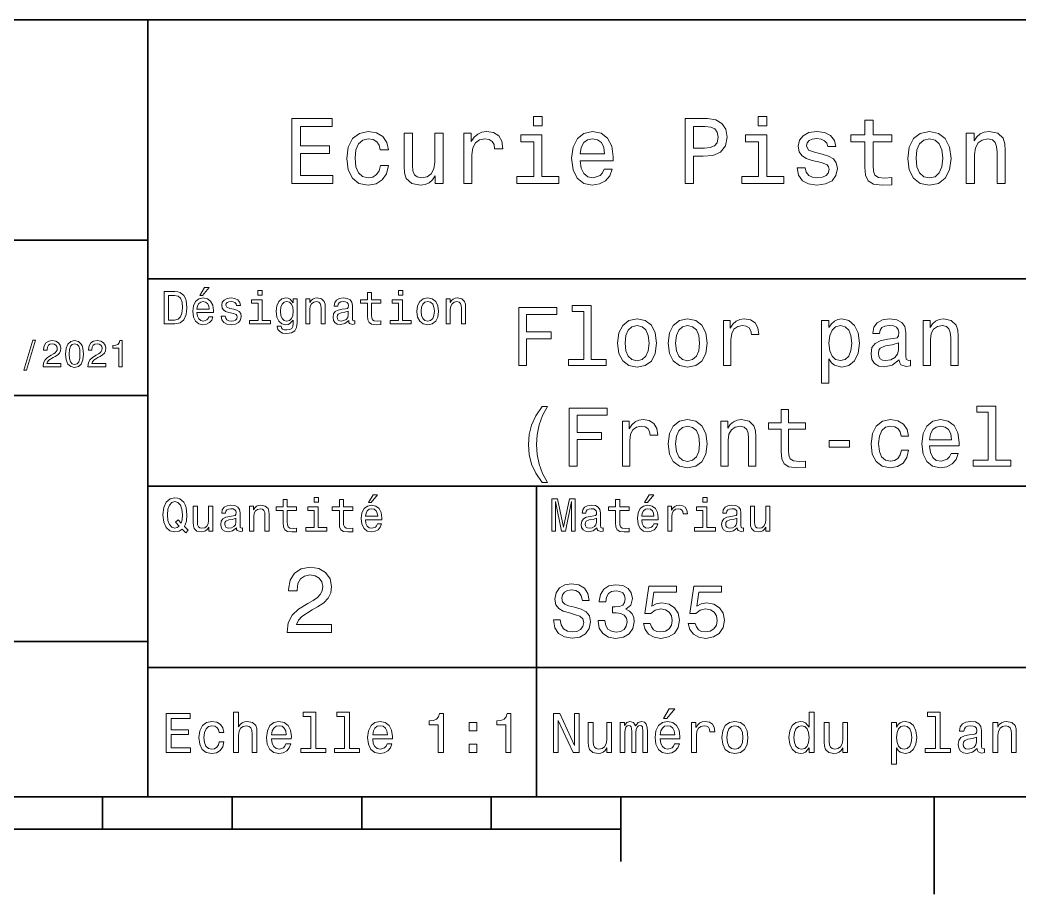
# Model space of a CAD drawing. Extents: x 0 to 297, y 0 to 210.
# Drawn here: x 152.1 to 229.3, y 2.5 to 70 of the extents above; entities that cross this region are included whole.
import ezdxf

# ---------------------------------------------------------------- set-up
doc = ezdxf.new("R2010")
doc.units = 0

msp = doc.modelspace()

# ---------------------------------------------------------------- linework, layer by layer
at = {"color": 7, "lineweight": 35}
for p, q in [((97, 70), (287, 70)), ((162, 10), (162, 70)), ((97, 53), (162, 53)), ((162, 50), (287, 50)), ((97, 41), (162, 41)), ((162, 34), (287, 34)), ((97, 22), (162, 22)), ((162, 20), (287, 20)), ((10, 10), (287, 10)), ((97, 10), (287, 10)), ((98.5, 7.5), (198.5, 7.5))]:
    msp.add_line(p, q, dxfattribs=at)
at = {"color": 7, "lineweight": 35, "ltscale": 0.35}
msp.add_line((192, 20), (192, 34), dxfattribs=at)
at = {"color": 7, "lineweight": 35, "ltscale": 0.25}
msp.add_line((192, 10), (192, 20), dxfattribs=at)
at = {"color": 7, "lineweight": 35, "ltscale": 0.0625}
for p, q in [((158.5, 10), (158.5, 7.5)), ((168.5, 10), (168.5, 7.5)), ((178.5, 10), (178.5, 7.5)), ((188.5, 10), (188.5, 7.5))]:
    msp.add_line(p, q, dxfattribs=at)
at = {"color": 7, "lineweight": 35, "ltscale": 0.125}
msp.add_line((198.5, 10), (198.5, 5), dxfattribs=at)
at = {"color": 7, "lineweight": 35, "ltscale": 0.1875}
msp.add_line((222.699997, 10), (222.699997, 2.5), dxfattribs=at)
at = {"color": 7, "lineweight": 13}
for points in [[(192.439484, 62.554031), (191.769455, 62.554031), (191.769455, 61.833572), (192.439484, 61.833572)], [(209.788177, 62.554031), (209.118149, 62.554031), (209.118149, 61.833572), (209.788177, 61.833572)], [(173.109512, 57.381123), (176.279541, 57.381123), (176.279541, 57.986309), (173.772339, 57.986309), (173.772339, 59.679394), (176.005768, 59.679394), (176.005768, 60.277374), (173.772339, 60.277374), (173.772339, 61.775936), (176.221893, 61.775936), (176.221893, 62.381123), (173.109512, 62.381123)], [(203.462524, 57.381123), (204.125351, 57.381123), (204.125351, 59.492073), (204.860229, 59.492073), (205.602295, 59.528095), (206.193085, 59.780258), (206.574921, 60.270172), (206.704605, 60.940201), (206.603745, 61.559795), (206.315552, 62.013687), (205.840057, 62.287464), (205.191635, 62.381123), (203.462524, 62.381123)], [(205.01152, 61.76873), (205.443802, 61.725502), (205.760803, 61.588615), (205.94812, 61.336452), (206.01297, 60.940201), (205.940918, 60.522331), (205.746399, 60.270172), (205.414978, 60.140488), (204.96109, 60.104465), (204.125351, 60.104465), (204.125351, 61.76873)], [(217.353027, 60.579971), (217.353027, 58.64193), (217.396255, 58.015129), (217.597992, 57.582851), (218.001434, 57.330688), (218.685883, 57.244236), (219.43515, 57.280258), (219.43515, 57.827808), (218.887604, 57.78458), (218.390488, 57.842216), (218.123917, 58.022331), (218.008652, 58.324928), (217.98703, 58.75), (217.98703, 60.579971), (219.43515, 60.579971), (219.43515, 61.120316), (217.98703, 61.120316), (217.98703, 62.251438), (217.353027, 62.251438), (217.353027, 61.120316), (216.257935, 61.120316), (216.257935, 60.579971)], [(179.932281, 59.967579), (180.559082, 59.967579), (180.429398, 60.543945), (180.119598, 60.997837), (179.636887, 61.278816), (179.010086, 61.386887), (178.318436, 61.242794), (177.792511, 60.839336), (177.46109, 60.183716), (177.345825, 59.304752), (177.453888, 58.432995), (177.778091, 57.78458), (178.289627, 57.381123), (178.988464, 57.244236), (179.608063, 57.352303), (180.090775, 57.6549), (180.42218, 58.130402), (180.566284, 58.764408), (179.96109, 58.764408), (179.853027, 58.36095), (179.651291, 58.058357), (179.363113, 57.871037), (179.010086, 57.8134), (178.570602, 57.907059), (178.253601, 58.195244), (178.059082, 58.663544), (177.994232, 59.326366), (178.059082, 59.974781), (178.260803, 60.443081), (178.585007, 60.731266), (179.010086, 60.83213), (179.38472, 60.767288), (179.66571, 60.601585), (179.853027, 60.327808)], [(184.788177, 61.25), (184.154175, 61.25), (184.154175, 59.016571), (184.082123, 58.497837), (183.873199, 58.123196), (183.548996, 57.892651), (183.123917, 57.820602), (182.785294, 57.878242), (182.569168, 58.051151), (182.446686, 58.346542), (182.417862, 58.764408), (182.417862, 61.25), (181.783859, 61.25), (181.783859, 58.706772), (181.805481, 58.195244), (181.942368, 57.770172), (182.360229, 57.381123), (183.030258, 57.244236), (183.390488, 57.294666), (183.700287, 57.424351), (183.966858, 57.647694), (184.182999, 57.971901), (184.182999, 57.381123), (184.788177, 57.381123)], [(186.380402, 57.381123), (187.014404, 57.381123), (187.014404, 59.592937), (187.079254, 60.12608), (187.273773, 60.507923), (187.590775, 60.738472), (188.015854, 60.817722), (188.332855, 60.767288), (188.570602, 60.623199), (188.714691, 60.378242), (188.765121, 60.046829), (189.406342, 60.046829), (189.319885, 60.630402), (189.082123, 61.048271), (188.685883, 61.30043), (188.145538, 61.386887), (187.778091, 61.32925), (187.46109, 61.185158), (187.180115, 60.940201), (186.956772, 60.608788), (186.956772, 61.25), (186.380402, 61.25)], [(192.417862, 57.914265), (192.417862, 61.120316), (190.789627, 61.120316), (190.789627, 60.579971), (191.783859, 60.579971), (191.783859, 57.914265), (190.48703, 57.914265), (190.48703, 57.381123), (193.729111, 57.381123), (193.729111, 57.914265)], [(195.37175, 59.131844), (197.907776, 59.131844), (197.914978, 59.427231), (197.799713, 60.255764), (197.482712, 60.875359), (196.978378, 61.25), (196.30835, 61.386887), (195.65274, 61.242794), (195.148407, 60.839336), (194.824203, 60.183716), (194.708923, 59.319164), (194.817001, 58.432995), (195.141205, 57.78458), (195.638321, 57.381123), (196.286743, 57.244236), (196.848694, 57.337894), (197.309799, 57.582851), (197.648407, 57.971901), (197.842941, 58.490631), (197.216141, 58.490631), (197.086456, 58.20245), (196.899139, 57.986309), (196.365997, 57.8134), (195.955322, 57.892651), (195.645538, 58.14481), (195.443802, 58.555473), (195.37175, 59.110229)], [(209.766571, 57.914265), (209.766571, 61.120316), (208.138321, 61.120316), (208.138321, 60.579971), (209.132568, 60.579971), (209.132568, 57.914265), (207.835724, 57.914265), (207.835724, 57.381123), (211.077805, 57.381123), (211.077805, 57.914265)], [(214.060516, 59.636166), (213.44812, 59.780258), (212.994232, 59.945965), (212.842941, 60.28458), (212.886169, 60.522331), (213.03746, 60.695244), (213.282425, 60.803314), (213.635437, 60.846542), (213.97406, 60.803314), (214.240631, 60.67363), (214.413544, 60.479107), (214.485596, 60.219738), (215.105194, 60.219738), (215.105194, 60.23415), (214.997116, 60.70245), (214.701721, 61.069885), (214.240631, 61.30043), (213.635437, 61.386887), (213.023056, 61.30043), (212.57637, 61.062679), (212.29538, 60.709652), (212.208939, 60.262966), (212.273773, 59.830688), (212.475494, 59.528095), (212.806915, 59.311958), (213.289627, 59.16066), (213.995682, 58.987751), (214.427948, 58.807636), (214.543228, 58.663544), (214.586456, 58.447407), (214.521606, 58.180836), (214.348694, 57.979107), (214.067719, 57.849422), (213.693085, 57.806194), (213.296829, 57.849422), (213.008636, 58.000721), (212.814117, 58.245674), (212.734863, 58.584293), (212.122482, 58.584293), (212.223343, 58.007923), (212.518738, 57.590057), (212.98703, 57.337894), (213.635437, 57.244236), (214.312683, 57.337894), (214.809799, 57.590057), (215.112396, 57.993515), (215.220459, 58.519451), (215.141205, 58.973343), (214.917862, 59.283138), (214.55043, 59.484871)], [(220.65274, 59.311958), (220.768005, 58.432995), (221.099426, 57.78458), (221.625366, 57.381123), (222.331421, 57.244236), (223.030258, 57.381123), (223.556198, 57.777374), (223.887604, 58.425793), (224.010086, 59.311958), (223.887604, 60.190922), (223.556198, 60.846542), (223.030258, 61.242794), (222.331421, 61.386887), (221.625366, 61.242794), (221.099426, 60.839336), (220.768005, 60.190922)], [(225.177246, 57.381123), (225.811249, 57.381123), (225.811249, 59.614552), (225.876083, 60.12608), (226.085022, 60.500717), (226.409225, 60.731266), (226.841507, 60.817722), (227.187317, 60.745674), (227.403458, 60.551151), (227.511536, 60.226944), (227.547546, 59.794666), (227.547546, 57.381123), (228.181564, 57.381123), (228.181564, 59.924351), (228.15274, 60.435879), (228.023056, 60.86095), (227.597992, 61.25), (226.935165, 61.386887), (226.567719, 61.336452), (226.257935, 61.199566), (225.991364, 60.969017), (225.782425, 60.659222), (225.782425, 61.25), (225.177246, 61.25)], [(195.37175, 59.664986), (195.451004, 60.162102), (195.645538, 60.529537), (195.940918, 60.75288), (196.329971, 60.83213), (196.711807, 60.75288), (197.007202, 60.529537), (197.187317, 60.162102), (197.252167, 59.664986)], [(221.301147, 59.319164), (221.365997, 59.967579), (221.567719, 60.435879), (221.891937, 60.72406), (222.331421, 60.824928), (222.763687, 60.72406), (223.087891, 60.443081), (223.289627, 59.967579), (223.361679, 59.319164), (223.289627, 58.663544), (223.087891, 58.188038), (222.763687, 57.899853), (222.331421, 57.806194), (221.891937, 57.899853), (221.567719, 58.188038), (221.365997, 58.663544)], [(164.080688, 49.030979), (163.248566, 49.030979), (163.248566, 46.530979), (164.080688, 46.530979), (164.473343, 46.610229), (164.765137, 46.851585), (164.945251, 47.244236), (165.010086, 47.780979), (164.952454, 48.328529), (164.880402, 48.544666), (164.779541, 48.717579), (164.487747, 48.951729), (164.296829, 49.009365)], [(164.055481, 48.731987), (164.329254, 48.677952), (164.516571, 48.512245), (164.628235, 48.216858), (164.664261, 47.780979), (164.624634, 47.359509), (164.51297, 47.064121), (164.322052, 46.887608), (164.055481, 46.829971), (163.583572, 46.829971), (163.583572, 48.731987)], [(166.004318, 48.728386), (166.216858, 48.728386), (166.717575, 49.340778), (166.364548, 49.340778)], [(170.824203, 49.117435), (170.489197, 49.117435), (170.489197, 48.757202), (170.824203, 48.757202)], [(178.943802, 48.130402), (178.943802, 47.161381), (178.965424, 46.84798), (179.066284, 46.631844), (179.268005, 46.505764), (179.610229, 46.462536), (179.984863, 46.480545), (179.984863, 46.754322), (179.71109, 46.732708), (179.46254, 46.761528), (179.329254, 46.851585), (179.271606, 47.00288), (179.260803, 47.215416), (179.260803, 48.130402), (179.984863, 48.130402), (179.984863, 48.400574), (179.260803, 48.400574), (179.260803, 48.966137), (178.943802, 48.966137), (178.943802, 48.400574), (178.396255, 48.400574), (178.396255, 48.130402)], [(181.667145, 49.117435), (181.332138, 49.117435), (181.332138, 48.757202), (181.667145, 48.757202)], [(165.784576, 47.406338), (167.052597, 47.406338), (167.056198, 47.554035), (166.998566, 47.9683), (166.840057, 48.278099), (166.587891, 48.465416), (166.252884, 48.533859), (165.925079, 48.461815), (165.672913, 48.260086), (165.510803, 47.932278), (165.453171, 47.5), (165.507202, 47.056915), (165.669312, 46.732708), (165.917862, 46.530979), (166.242081, 46.462536), (166.523056, 46.509365), (166.753601, 46.631844), (166.922913, 46.826366), (167.020172, 47.085735), (166.706772, 47.085735), (166.641937, 46.941643), (166.548264, 46.833572), (166.281708, 46.747116), (166.07637, 46.786743), (165.921463, 46.912823), (165.820602, 47.118156), (165.784576, 47.395531)], [(165.784576, 47.672909), (165.824203, 47.921471), (165.921463, 48.105186), (166.069168, 48.216858), (166.263687, 48.256485), (166.454605, 48.216858), (166.60231, 48.105186), (166.692368, 47.921471), (166.724777, 47.672909)], [(168.623199, 47.658501), (168.317001, 47.730545), (168.090057, 47.8134), (168.014404, 47.982708), (168.036026, 48.101585), (168.111664, 48.188038), (168.234146, 48.242073), (168.41066, 48.263687), (168.579971, 48.242073), (168.713257, 48.177231), (168.799713, 48.079971), (168.835739, 47.950287), (169.145538, 47.950287), (169.145538, 47.957493), (169.091492, 48.191643), (168.943802, 48.375359), (168.713257, 48.490635), (168.41066, 48.533859), (168.104462, 48.490635), (167.881119, 48.371758), (167.740631, 48.195244), (167.697403, 47.971901), (167.729828, 47.755764), (167.830688, 47.604465), (167.996399, 47.496399), (168.237747, 47.42075), (168.590775, 47.334293), (168.806915, 47.244236), (168.864548, 47.172188), (168.886169, 47.064121), (168.853745, 46.930836), (168.767288, 46.829971), (168.626801, 46.765129), (168.439484, 46.743515), (168.241348, 46.765129), (168.09726, 46.840778), (168, 46.963257), (167.960373, 47.132565), (167.654175, 47.132565), (167.704605, 46.844379), (167.85231, 46.635445), (168.086456, 46.509365), (168.41066, 46.462536), (168.749283, 46.509365), (168.997833, 46.635445), (169.149139, 46.837173), (169.203171, 47.100143), (169.163544, 47.327087), (169.05188, 47.481987), (168.868149, 47.582851)], [(170.8134, 46.79755), (170.8134, 48.400574), (169.999283, 48.400574), (169.999283, 48.130402), (170.496399, 48.130402), (170.496399, 46.79755), (169.847977, 46.79755), (169.847977, 46.530979), (171.469025, 46.530979), (171.469025, 46.79755)], [(173.518738, 46.617435), (173.518738, 48.465416), (173.216141, 48.465416), (173.216141, 48.152016), (172.967575, 48.4366), (172.816284, 48.508644), (172.646973, 48.533859), (172.340775, 48.461815), (172.103027, 48.260086), (171.94812, 47.935879), (171.894089, 47.5), (171.94812, 47.060516), (172.103027, 46.736309), (172.340775, 46.530979), (172.646973, 46.462536), (172.819885, 46.487751), (172.963974, 46.552593), (173.216141, 46.826366), (173.216141, 46.552593), (173.187317, 46.336456), (173.108063, 46.181557), (172.956772, 46.091499), (172.729828, 46.059078), (172.531708, 46.080692), (172.391205, 46.134727), (172.30835, 46.228386), (172.283142, 46.354465), (171.976944, 46.354465), (171.976944, 46.340057), (172.023773, 46.109509), (172.167862, 45.9366), (172.398407, 45.824928), (172.711823, 45.785301), (173.086456, 45.839336), (173.335022, 45.990635), (173.47551, 46.253601)], [(172.221909, 47.5), (172.254318, 47.820606), (172.351593, 48.058357), (172.502884, 48.198845), (172.704605, 48.249279), (172.917145, 48.198845), (173.075653, 48.058357), (173.172913, 47.820606), (173.208939, 47.5), (173.172913, 47.172188), (173.075653, 46.938038), (172.917145, 46.793949), (172.704605, 46.747116), (172.502884, 46.793949), (172.351593, 46.938038), (172.254318, 47.175793)], [(174.181549, 46.530979), (174.498566, 46.530979), (174.498566, 47.647694), (174.530975, 47.903458), (174.635452, 48.090778), (174.797546, 48.206051), (175.013687, 48.249279), (175.1866, 48.213257), (175.294662, 48.115993), (175.348709, 47.953888), (175.366714, 47.737751), (175.366714, 46.530979), (175.683716, 46.530979), (175.683716, 47.802593), (175.669312, 48.058357), (175.604462, 48.270893), (175.391937, 48.465416), (175.060516, 48.533859), (174.876801, 48.508644), (174.721909, 48.440201), (174.588623, 48.324928), (174.484146, 48.170029), (174.484146, 48.465416), (174.181549, 48.465416)], [(177.499283, 46.783142), (177.499283, 46.772335), (177.517288, 46.649857), (177.57132, 46.5634), (177.798264, 46.494957), (177.974777, 46.523773), (177.974777, 46.76873), (177.899139, 46.757923), (177.798264, 46.804756), (177.780258, 46.948845), (177.780258, 47.950287), (177.73703, 48.206051), (177.610947, 48.386166), (177.391205, 48.494236), (177.081406, 48.533859), (176.778824, 48.490635), (176.555481, 48.368156), (176.414978, 48.177231), (176.368149, 47.925072), (176.368149, 47.903458), (176.65274, 47.903458), (176.677948, 48.054756), (176.757202, 48.162823), (176.886887, 48.227665), (177.070602, 48.25288), (177.247116, 48.234871), (177.373199, 48.180836), (177.448853, 48.087173), (177.47406, 47.957493), (177.459656, 47.806194), (177.402023, 47.730545), (177.257919, 47.694523), (176.987747, 47.665707), (176.677948, 47.600864), (176.458206, 47.485592), (176.328537, 47.305473), (176.28891, 47.038906), (176.324921, 46.801151), (176.4366, 46.624638), (176.616714, 46.512966), (176.86528, 46.473343), (177.200287, 46.548992)], [(181.656342, 46.79755), (181.656342, 48.400574), (180.842224, 48.400574), (180.842224, 48.130402), (181.33934, 48.130402), (181.33934, 46.79755), (180.690918, 46.79755), (180.690918, 46.530979), (182.311966, 46.530979), (182.311966, 46.79755)], [(182.762253, 47.496399), (182.819885, 47.056915), (182.985596, 46.732708), (183.248566, 46.530979), (183.601593, 46.462536), (183.951004, 46.530979), (184.213974, 46.729107), (184.379684, 47.053314), (184.440918, 47.496399), (184.379684, 47.935879), (184.213974, 48.263687), (183.951004, 48.461815), (183.601593, 48.533859), (183.248566, 48.461815), (182.985596, 48.260086), (182.819885, 47.935879)], [(183.086456, 47.5), (183.118881, 47.824207), (183.219742, 48.058357), (183.381851, 48.20245), (183.601593, 48.25288), (183.817719, 48.20245), (183.979828, 48.061958), (184.080688, 47.824207), (184.116714, 47.5), (184.080688, 47.172188), (183.979828, 46.934437), (183.817719, 46.790344), (183.601593, 46.743515), (183.381851, 46.790344), (183.219742, 46.934437), (183.118881, 47.172188)], [(185.024506, 46.530979), (185.341492, 46.530979), (185.341492, 47.647694), (185.373917, 47.903458), (185.478394, 48.090778), (185.640488, 48.206051), (185.856628, 48.249279), (186.029541, 48.213257), (186.137604, 48.115993), (186.19165, 47.953888), (186.209656, 47.737751), (186.209656, 46.530979), (186.526657, 46.530979), (186.526657, 47.802593), (186.512253, 48.058357), (186.447403, 48.270893), (186.234879, 48.465416), (185.903458, 48.533859), (185.719742, 48.508644), (185.56485, 48.440201), (185.431564, 48.324928), (185.327087, 48.170029), (185.327087, 48.465416), (185.024506, 48.465416)], [(195.64769, 47.480549), (195.64769, 43.784584), (194.47406, 43.784584), (194.47406, 43.304756), (197.385452, 43.304756), (197.385452, 43.784584), (196.218292, 43.784584), (196.218292, 47.960377), (194.752884, 47.960377), (194.752884, 47.480549)], [(177.463257, 47.208214), (177.420029, 47.020893), (177.304749, 46.876801), (177.131851, 46.783142), (176.919312, 46.750721), (176.782425, 46.76873), (176.68515, 46.826366), (176.623917, 46.927231), (176.605911, 47.067722), (176.620316, 47.193802), (176.677948, 47.283859), (176.908508, 47.384727), (177.200287, 47.427952), (177.463257, 47.514408)], [(190.622482, 43.304756), (191.22551, 43.304756), (191.22551, 45.373199), (193.118881, 45.373199), (193.118881, 45.911385), (191.22551, 45.911385), (191.22551, 47.260086), (193.553314, 47.260086), (193.553314, 47.804756), (190.622482, 47.804756)], [(198.247833, 45.042507), (198.351593, 44.251442), (198.649857, 43.66787), (199.123199, 43.304756), (199.758652, 43.181557), (200.387604, 43.304756), (200.860947, 43.661385), (201.159225, 44.244957), (201.269455, 45.042507), (201.159225, 45.833576), (200.860947, 46.423634), (200.387604, 46.780262), (199.758652, 46.909943), (199.123199, 46.780262), (198.649857, 46.417149), (198.351593, 45.833576)], [(198.831406, 45.048992), (198.889771, 45.632565), (199.07132, 46.054035), (199.363113, 46.3134), (199.758652, 46.404179), (200.14769, 46.3134), (200.439484, 46.06052), (200.621033, 45.632565), (200.685883, 45.048992), (200.621033, 44.458935), (200.439484, 44.030979), (200.14769, 43.771614), (199.758652, 43.687321), (199.363113, 43.771614), (199.07132, 44.030979), (198.889771, 44.458935)], [(202.151291, 45.042507), (202.255035, 44.251442), (202.553314, 43.66787), (203.026657, 43.304756), (203.662109, 43.181557), (204.291061, 43.304756), (204.764404, 43.661385), (205.062683, 44.244957), (205.172913, 45.042507), (205.062683, 45.833576), (204.764404, 46.423634), (204.291061, 46.780262), (203.662109, 46.909943), (203.026657, 46.780262), (202.553314, 46.417149), (202.255035, 45.833576)], [(202.734863, 45.048992), (202.793228, 45.632565), (202.974777, 46.054035), (203.266571, 46.3134), (203.662109, 46.404179), (204.051147, 46.3134), (204.342941, 46.06052), (204.52449, 45.632565), (204.58934, 45.048992), (204.52449, 44.458935), (204.342941, 44.030979), (204.051147, 43.771614), (203.662109, 43.687321), (203.266571, 43.771614), (202.974777, 44.030979), (202.793228, 44.458935)], [(206.437317, 43.304756), (207.007919, 43.304756), (207.007919, 45.295391), (207.066284, 45.775219), (207.241364, 46.118877), (207.526657, 46.32637), (207.909225, 46.397697), (208.194519, 46.352306), (208.408508, 46.222622), (208.538177, 46.002163), (208.583572, 45.703892), (209.16066, 45.703892), (209.082855, 46.229107), (208.868881, 46.60519), (208.512253, 46.832134), (208.02594, 46.909943), (207.695251, 46.85807), (207.409943, 46.728386), (207.157059, 46.507927), (206.956055, 46.209656), (206.956055, 46.786743), (206.437317, 46.786743)], [(214.568451, 46.248562), (214.568451, 46.786743), (213.997833, 46.786743), (213.997833, 41.956055), (214.568451, 41.956055), (214.568451, 43.836456), (214.769455, 43.5317), (214.996399, 43.330692), (215.567001, 43.181557), (216.111664, 43.304756), (216.539627, 43.674355), (216.818451, 44.257927), (216.922195, 45.048992), (216.818451, 45.833576), (216.539627, 46.417149), (216.111664, 46.780262), (215.567001, 46.909943), (215.255768, 46.87104), (214.989914, 46.747841), (214.76297, 46.540348)], [(215.469742, 43.693806), (215.087173, 43.778099), (214.80835, 44.037464), (214.633286, 44.458935), (214.574921, 45.048992), (214.633286, 45.632565), (214.80835, 46.054035), (215.087173, 46.306919), (215.469742, 46.397697), (215.819885, 46.306919), (216.098709, 46.04755), (216.273773, 45.626083), (216.338623, 45.048992), (216.273773, 44.46542), (216.098709, 44.037464), (215.819885, 43.778099)], [(220.002167, 43.758648), (220.002167, 43.739193), (220.034576, 43.518734), (220.131836, 43.363113), (220.540344, 43.239914), (220.858063, 43.291786), (220.858063, 43.732712), (220.721893, 43.713257), (220.540344, 43.79755), (220.507919, 44.056919), (220.507919, 45.859512), (220.430115, 46.319885), (220.203171, 46.644093), (219.807632, 46.838619), (219.25, 46.909943), (218.705338, 46.832134), (218.303314, 46.611671), (218.05043, 46.268013), (217.966141, 45.814121), (217.966141, 45.775219), (218.478394, 45.775219), (218.523773, 46.04755), (218.666428, 46.242077), (218.899857, 46.358791), (219.230545, 46.404179), (219.548279, 46.371758), (219.775208, 46.274498), (219.911377, 46.105907), (219.956772, 45.872478), (219.930832, 45.600143), (219.827087, 45.463978), (219.567719, 45.399136), (219.081406, 45.347263), (218.523773, 45.230549), (218.128235, 45.023056), (217.894806, 44.698849), (217.823486, 44.219021), (217.888336, 43.791069), (218.08934, 43.473343), (218.413544, 43.272335), (218.860947, 43.201012), (219.463974, 43.337177)], [(221.837173, 43.304756), (222.407776, 43.304756), (222.407776, 45.314842), (222.466141, 45.775219), (222.654175, 46.112392), (222.945969, 46.319885), (223.335022, 46.397697), (223.646255, 46.332855), (223.840775, 46.157784), (223.938034, 45.865997), (223.970459, 45.476948), (223.970459, 43.304756), (224.541061, 43.304756), (224.541061, 45.593662), (224.515137, 46.054035), (224.398407, 46.4366), (224.015854, 46.786743), (223.419312, 46.909943), (223.088623, 46.864555), (222.809799, 46.741356), (222.569885, 46.533863), (222.381836, 46.255043), (222.381836, 46.786743), (221.837173, 46.786743)], [(152.417877, 42.956772), (152.616714, 42.956772), (153.314133, 45.279541), (153.112396, 45.279541)], [(153.899139, 43.224785), (155.273773, 43.224785), (155.273773, 43.472622), (154.187317, 43.472622), (154.247849, 43.60807), (154.351593, 43.720463), (154.671478, 43.925072), (154.841507, 44.011528), (155.031708, 44.135448), (155.167145, 44.279541), (155.244965, 44.44957), (155.273773, 44.642651), (155.224792, 44.884727), (155.08934, 45.074928), (154.881851, 45.195965), (154.613831, 45.239193), (154.337173, 45.190201), (154.126801, 45.054756), (153.991364, 44.838619), (153.945251, 44.553314), (153.945251, 44.51297), (154.207504, 44.51297), (154.207504, 44.536022), (154.233429, 44.731991), (154.311249, 44.876083), (154.435165, 44.9683), (154.599426, 45), (154.766571, 44.971184), (154.890488, 44.899136), (154.971191, 44.786743), (155, 44.645535), (154.979828, 44.51297), (154.925079, 44.400578), (154.832855, 44.302593), (154.706055, 44.216141), (154.536026, 44.12392), (154.253601, 43.945248), (154.054764, 43.755043), (153.9366, 43.524498), (153.899139, 43.233429)], [(155.642654, 44.201729), (155.685883, 43.749279), (155.821335, 43.426514), (156.037476, 43.230549), (156.337173, 43.167149), (156.634003, 43.230549), (156.850143, 43.426514), (156.982712, 43.749279), (157.028824, 44.201729), (156.982712, 44.651299), (156.927963, 44.829971), (156.850143, 44.976948), (156.634003, 45.172913), (156.337173, 45.239193), (156.037476, 45.172913), (155.821335, 44.974064), (155.685883, 44.651299)], [(155.919312, 44.201729), (155.942368, 44.550434), (156.01442, 44.801155), (156.144104, 44.948128), (156.337173, 45), (156.527374, 44.948128), (156.657059, 44.801155), (156.729111, 44.550434), (156.752167, 44.201729), (156.729111, 43.850143), (156.657059, 43.599426), (156.527374, 43.45245), (156.337173, 43.403458), (156.144104, 43.45245), (156.01442, 43.599426), (155.942368, 43.850143)], [(157.368881, 43.224785), (158.743515, 43.224785), (158.743515, 43.472622), (157.657059, 43.472622), (157.71759, 43.60807), (157.821335, 43.720463), (158.14122, 43.925072), (158.311249, 44.011528), (158.50145, 44.135448), (158.636887, 44.279541), (158.714706, 44.44957), (158.743515, 44.642651), (158.694534, 44.884727), (158.559082, 45.074928), (158.351593, 45.195965), (158.083572, 45.239193), (157.806915, 45.190201), (157.596542, 45.054756), (157.461105, 44.838619), (157.414993, 44.553314), (157.414993, 44.51297), (157.677231, 44.51297), (157.677231, 44.536022), (157.703171, 44.731991), (157.780991, 44.876083), (157.904907, 44.9683), (158.069168, 45), (158.236313, 44.971184), (158.360229, 44.899136), (158.440918, 44.786743), (158.469742, 44.645535), (158.44957, 44.51297), (158.394821, 44.400578), (158.302597, 44.302593), (158.175797, 44.216141), (158.005768, 44.12392), (157.723343, 43.945248), (157.524506, 43.755043), (157.406342, 43.524498), (157.368881, 43.233429)], [(159.755051, 43.224785), (160.017288, 43.224785), (160.017288, 45.239193), (159.821335, 45.239193), (159.769455, 45.0634), (159.66571, 44.945248), (159.507202, 44.876083), (159.288193, 44.853027), (159.288193, 44.648415), (159.755051, 44.648415)], [(219.937317, 44.523777), (219.859512, 44.1866), (219.652023, 43.927235), (219.340775, 43.758648), (218.958221, 43.700291), (218.711823, 43.732712), (218.536743, 43.836456), (218.426514, 44.018013), (218.394089, 44.270893), (218.420029, 44.497841), (218.523773, 44.659943), (218.938766, 44.841499), (219.463974, 44.919308), (219.937317, 45.074928)], [(226.875366, 39.706051), (226.875366, 36.010086), (225.701721, 36.010086), (225.701721, 35.530258), (228.613113, 35.530258), (228.613113, 36.010086), (227.445969, 36.010086), (227.445969, 40.185879), (225.980545, 40.185879), (225.980545, 39.706051)], [(192.425079, 34.278816), (192.833572, 34.278816), (192.463974, 34.966137), (192.204605, 35.685879), (192.042511, 36.444523), (191.990631, 37.209652), (192.042511, 37.974781), (192.204605, 38.726944), (192.463974, 39.453171), (192.833572, 40.140488), (192.425079, 40.140488), (191.951736, 39.427231), (191.621033, 38.720459), (191.426514, 37.981266), (191.368149, 37.209652), (191.426514, 36.431557), (191.621033, 35.698845), (191.951736, 34.992073)], [(194.52594, 35.530258), (195.128967, 35.530258), (195.128967, 37.598701), (197.022339, 37.598701), (197.022339, 38.136887), (195.128967, 38.136887), (195.128967, 39.485588), (197.456772, 39.485588), (197.456772, 40.030258), (194.52594, 40.030258)], [(210.891937, 38.409222), (210.891937, 36.664986), (210.930832, 36.100864), (211.112396, 35.711815), (211.47551, 35.484871), (212.091492, 35.407059), (212.765854, 35.43948), (212.765854, 35.932274), (212.273056, 35.893372), (211.825653, 35.945244), (211.585739, 36.107349), (211.481995, 36.379681), (211.46254, 36.762245), (211.46254, 38.409222), (212.765854, 38.409222), (212.765854, 38.895531), (211.46254, 38.895531), (211.46254, 39.913544), (210.891937, 39.913544), (210.891937, 38.895531), (209.906342, 38.895531), (209.906342, 38.409222)], [(198.630402, 35.530258), (199.201004, 35.530258), (199.201004, 37.520893), (199.259369, 38.000721), (199.434433, 38.344379), (199.719742, 38.551872), (200.10231, 38.623199), (200.387604, 38.577808), (200.601593, 38.448124), (200.731262, 38.227665), (200.776657, 37.929394), (201.353745, 37.929394), (201.27594, 38.454609), (201.061966, 38.830692), (200.705338, 39.057636), (200.219025, 39.135445), (199.888336, 39.083572), (199.603027, 38.953888), (199.350143, 38.733429), (199.149139, 38.435158), (199.149139, 39.012245), (198.630402, 39.012245)], [(202.151291, 37.268009), (202.255035, 36.476944), (202.553314, 35.893372), (203.026657, 35.530258), (203.662109, 35.407059), (204.291061, 35.530258), (204.764404, 35.886887), (205.062683, 36.470459), (205.172913, 37.268009), (205.062683, 38.059078), (204.764404, 38.649136), (204.291061, 39.005764), (203.662109, 39.135445), (203.026657, 39.005764), (202.553314, 38.642651), (202.255035, 38.059078)], [(202.734863, 37.274494), (202.793228, 37.858067), (202.974777, 38.279537), (203.266571, 38.538902), (203.662109, 38.629681), (204.051147, 38.538902), (204.342941, 38.286022), (204.52449, 37.858067), (204.58934, 37.274494), (204.52449, 36.684437), (204.342941, 36.256481), (204.051147, 35.997116), (203.662109, 35.912823), (203.266571, 35.997116), (202.974777, 36.256481), (202.793228, 36.684437)], [(206.223343, 35.530258), (206.793945, 35.530258), (206.793945, 37.540344), (206.85231, 38.000721), (207.040344, 38.337894), (207.332138, 38.545387), (207.721176, 38.623199), (208.032425, 38.558357), (208.226944, 38.383286), (208.324203, 38.091499), (208.356628, 37.70245), (208.356628, 35.530258), (208.927231, 35.530258), (208.927231, 37.819164), (208.901291, 38.279537), (208.784576, 38.662102), (208.402023, 39.012245), (207.805481, 39.135445), (207.474792, 39.090057), (207.195969, 38.966858), (206.956055, 38.759365), (206.768005, 38.480545), (206.768005, 39.012245), (206.223343, 39.012245)], [(220.151291, 37.858067), (220.715424, 37.858067), (220.598709, 38.376801), (220.319885, 38.785301), (219.885452, 39.038185), (219.32132, 39.135445), (218.698853, 39.005764), (218.22551, 38.642651), (217.927231, 38.052593), (217.823486, 37.261528), (217.920746, 36.476944), (218.21254, 35.893372), (218.672913, 35.530258), (219.30188, 35.407059), (219.859512, 35.504322), (220.293945, 35.776657), (220.592224, 36.204609), (220.721893, 36.775215), (220.177231, 36.775215), (220.079971, 36.412102), (219.898407, 36.139767), (219.639053, 35.97118), (219.32132, 35.919308), (218.925797, 36.003601), (218.640488, 36.262966), (218.465424, 36.684437), (218.407059, 37.280979), (218.465424, 37.864552), (218.646973, 38.286022), (218.938766, 38.545387), (219.32132, 38.636166), (219.658508, 38.577808), (219.911377, 38.428673), (220.079971, 38.182274)], [(222.336456, 37.105907), (224.618866, 37.105907), (224.625366, 37.371758), (224.521606, 38.117435), (224.236313, 38.675072), (223.782425, 39.012245), (223.179398, 39.135445), (222.58934, 39.005764), (222.135437, 38.642651), (221.843658, 38.052593), (221.739914, 37.274494), (221.837173, 36.476944), (222.128967, 35.893372), (222.57637, 35.530258), (223.159943, 35.407059), (223.66571, 35.491352), (224.080688, 35.711815), (224.385437, 36.061958), (224.560516, 36.528816), (223.996399, 36.528816), (223.879684, 36.269451), (223.71109, 36.074928), (223.231262, 35.919308), (222.861664, 35.990631), (222.582855, 36.217579), (222.401291, 36.587173), (222.336456, 37.086452)], [(222.336456, 37.585735), (222.407776, 38.033138), (222.582855, 38.363831), (222.848694, 38.564842), (223.198853, 38.636166), (223.542511, 38.564842), (223.80835, 38.363831), (223.970459, 38.033138), (224.028809, 37.585735)], [(214.587891, 37.015129), (216.157059, 37.015129), (216.157059, 37.527378), (214.587891, 37.527378)], [(179.015854, 32.728386), (179.228394, 32.728386), (179.729111, 33.340778), (179.376083, 33.340778)], [(200.341492, 32.728386), (200.554031, 32.728386), (201.054749, 33.340778), (200.701736, 33.340778)], [(164.642654, 30.685879), (164.916428, 30.401297), (165.107346, 30.592218), (164.811966, 30.894812), (164.963257, 31.305475), (165.010086, 31.780979), (164.941635, 32.339336), (164.862396, 32.56628), (164.757919, 32.753601), (164.46254, 33.009365), (164.282425, 33.074207), (164.08429, 33.099422), (163.702454, 33.009365), (163.41066, 32.757202), (163.223343, 32.342937), (163.158508, 31.780979), (163.223343, 31.219019), (163.407059, 30.804754), (163.698853, 30.54899), (164.08429, 30.462536), (164.39769, 30.520172)], [(164.41571, 30.916426), (164.260803, 30.801151), (164.08429, 30.765129), (163.850143, 30.829971), (163.666428, 31.024494), (163.543945, 31.341497), (163.504318, 31.780979), (163.543945, 32.216858), (163.662827, 32.537464), (163.846542, 32.731987), (164.08429, 32.80043), (164.318451, 32.731987), (164.502167, 32.533859), (164.621033, 32.213257), (164.664261, 31.780979), (164.631851, 31.40634), (164.5634, 31.150576), (164.329254, 31.395533), (164.13472, 31.211815)], [(166.998566, 32.465416), (166.681549, 32.465416), (166.681549, 31.348703), (166.645538, 31.089336), (166.541061, 30.902016), (166.378967, 30.786743), (166.166428, 30.750719), (165.997116, 30.779539), (165.889053, 30.865993), (165.827805, 31.013687), (165.8134, 31.222622), (165.8134, 32.465416), (165.496399, 32.465416), (165.496399, 31.193804), (165.507202, 30.93804), (165.575653, 30.725504), (165.784576, 30.530979), (166.119598, 30.462536), (166.299713, 30.487751), (166.454605, 30.552593), (166.587891, 30.664265), (166.695969, 30.826368), (166.695969, 30.530979), (166.998566, 30.530979)], [(168.824921, 30.78314), (168.824921, 30.772333), (168.842941, 30.649855), (168.896973, 30.5634), (169.123917, 30.494957), (169.30043, 30.523775), (169.30043, 30.768732), (169.224777, 30.757925), (169.123917, 30.804754), (169.105911, 30.948847), (169.105911, 31.950287), (169.062683, 32.206051), (168.9366, 32.386166), (168.716858, 32.494236), (168.407059, 32.533859), (168.104462, 32.490635), (167.881119, 32.368156), (167.740631, 32.177231), (167.693802, 31.925072), (167.693802, 31.903458), (167.978394, 31.903458), (168.003601, 32.054756), (168.082855, 32.162823), (168.21254, 32.227665), (168.396255, 32.25288), (168.572769, 32.234871), (168.698853, 32.180836), (168.77449, 32.087173), (168.799713, 31.957493), (168.785309, 31.806194), (168.727661, 31.730547), (168.583572, 31.694523), (168.3134, 31.665705), (168.003601, 31.600864), (167.783859, 31.48559), (167.654175, 31.305475), (167.614548, 31.038904), (167.650574, 30.801151), (167.762253, 30.62464), (167.942368, 30.512968), (168.190918, 30.473343), (168.52594, 30.54899)], [(169.844376, 30.530979), (170.161377, 30.530979), (170.161377, 31.647694), (170.193802, 31.903458), (170.298279, 32.090778), (170.460373, 32.206051), (170.676514, 32.249279), (170.849426, 32.213257), (170.957489, 32.115993), (171.011536, 31.95389), (171.029541, 31.737751), (171.029541, 30.530979), (171.346542, 30.530979), (171.346542, 31.802593), (171.332138, 32.058357), (171.267288, 32.270893), (171.054749, 32.465416), (170.723343, 32.533859), (170.539627, 32.508644), (170.38472, 32.440201), (170.251434, 32.324928), (170.146973, 32.170029), (170.146973, 32.465416), (169.844376, 32.465416)], [(172.438034, 32.130402), (172.438034, 31.161383), (172.459656, 30.847982), (172.560516, 30.631844), (172.762253, 30.505762), (173.104462, 30.462536), (173.479111, 30.480547), (173.479111, 30.754322), (173.205338, 30.732708), (172.956772, 30.761526), (172.823486, 30.851583), (172.765854, 31.002882), (172.755035, 31.215418), (172.755035, 32.130402), (173.479111, 32.130402), (173.479111, 32.400574), (172.755035, 32.400574), (172.755035, 32.966137), (172.438034, 32.966137), (172.438034, 32.400574), (171.890488, 32.400574), (171.890488, 32.130402)], [(175.161377, 33.117435), (174.82637, 33.117435), (174.82637, 32.757202), (175.161377, 32.757202)], [(176.775223, 32.130402), (176.775223, 31.161383), (176.796829, 30.847982), (176.89769, 30.631844), (177.099426, 30.505762), (177.44165, 30.462536), (177.816284, 30.480547), (177.816284, 30.754322), (177.542511, 30.732708), (177.293945, 30.761526), (177.16066, 30.851583), (177.103027, 31.002882), (177.092224, 31.215418), (177.092224, 32.130402), (177.816284, 32.130402), (177.816284, 32.400574), (177.092224, 32.400574), (177.092224, 32.966137), (176.775223, 32.966137), (176.775223, 32.400574), (176.227661, 32.400574), (176.227661, 32.130402)], [(178.796112, 31.40634), (180.064117, 31.40634), (180.067719, 31.554033), (180.010086, 31.9683), (179.851593, 32.278099), (179.599426, 32.465416), (179.264404, 32.533859), (178.9366, 32.461815), (178.684433, 32.260086), (178.522339, 31.932276), (178.464691, 31.5), (178.518738, 31.056915), (178.680832, 30.732708), (178.929398, 30.530979), (179.253601, 30.462536), (179.534576, 30.509365), (179.765137, 30.631844), (179.934433, 30.826368), (180.031708, 31.085733), (179.718292, 31.085733), (179.653458, 30.941643), (179.559799, 30.833572), (179.293228, 30.747118), (179.087891, 30.786743), (178.932999, 30.912823), (178.832138, 31.118155), (178.796112, 31.395533)], [(193.183716, 30.530979), (193.46109, 30.530979), (193.46109, 32.80043), (193.929398, 30.530979), (194.239197, 30.530979), (194.703888, 32.80043), (194.703888, 30.530979), (194.984863, 30.530979), (194.984863, 33.030979), (194.545395, 33.030979), (194.08429, 30.826368), (193.626801, 33.030979), (193.183716, 33.030979)], [(196.656342, 30.78314), (196.656342, 30.772333), (196.674347, 30.649855), (196.728394, 30.5634), (196.955338, 30.494957), (197.131851, 30.523775), (197.131851, 30.768732), (197.056198, 30.757925), (196.955338, 30.804754), (196.937317, 30.948847), (196.937317, 31.950287), (196.894089, 32.206051), (196.768005, 32.386166), (196.548264, 32.494236), (196.23848, 32.533859), (195.935883, 32.490635), (195.71254, 32.368156), (195.572052, 32.177231), (195.525223, 31.925072), (195.525223, 31.903458), (195.809799, 31.903458), (195.835022, 32.054756), (195.914261, 32.162823), (196.043945, 32.227665), (196.227661, 32.25288), (196.404175, 32.234871), (196.530258, 32.180836), (196.605911, 32.087173), (196.631119, 31.957493), (196.616714, 31.806194), (196.559082, 31.730547), (196.414978, 31.694523), (196.144806, 31.665705), (195.835022, 31.600864), (195.61528, 31.48559), (195.485596, 31.305475), (195.445969, 31.038904), (195.481995, 30.801151), (195.593658, 30.62464), (195.773773, 30.512968), (196.022339, 30.473343), (196.357346, 30.54899)], [(198.100861, 32.130402), (198.100861, 31.161383), (198.122482, 30.847982), (198.223343, 30.631844), (198.425079, 30.505762), (198.767288, 30.462536), (199.141937, 30.480547), (199.141937, 30.754322), (198.868149, 30.732708), (198.619598, 30.761526), (198.486313, 30.851583), (198.42868, 31.002882), (198.417862, 31.215418), (198.417862, 32.130402), (199.141937, 32.130402), (199.141937, 32.400574), (198.417862, 32.400574), (198.417862, 32.966137), (198.100861, 32.966137), (198.100861, 32.400574), (197.553314, 32.400574), (197.553314, 32.130402)], [(200.121765, 31.40634), (201.389771, 31.40634), (201.393372, 31.554033), (201.335739, 31.9683), (201.177231, 32.278099), (200.925079, 32.465416), (200.590057, 32.533859), (200.262253, 32.461815), (200.010086, 32.260086), (199.847977, 31.932276), (199.790344, 31.5), (199.844376, 31.056915), (200.006485, 30.732708), (200.255051, 30.530979), (200.579254, 30.462536), (200.860229, 30.509365), (201.090775, 30.631844), (201.260086, 30.826368), (201.357346, 31.085733), (201.043945, 31.085733), (200.979111, 30.941643), (200.885452, 30.833572), (200.618881, 30.747118), (200.413544, 30.786743), (200.258652, 30.912823), (200.157776, 31.118155), (200.121765, 31.395533)], [(202.131851, 30.530979), (202.448853, 30.530979), (202.448853, 31.636887), (202.481262, 31.903458), (202.578537, 32.094379), (202.73703, 32.209652), (202.94957, 32.249279), (203.108063, 32.224064), (203.226944, 32.152016), (203.298996, 32.029537), (203.324203, 31.863832), (203.644806, 31.863832), (203.601593, 32.155621), (203.482712, 32.364552), (203.284576, 32.490635), (203.014404, 32.533859), (202.830688, 32.505043), (202.672195, 32.432995), (202.531708, 32.310516), (202.420029, 32.144814), (202.420029, 32.465416), (202.131851, 32.465416)], [(205.161377, 33.117435), (204.82637, 33.117435), (204.82637, 32.757202), (205.161377, 32.757202)], [(207.499283, 30.78314), (207.499283, 30.772333), (207.517288, 30.649855), (207.57132, 30.5634), (207.798264, 30.494957), (207.974777, 30.523775), (207.974777, 30.768732), (207.899139, 30.757925), (207.798264, 30.804754), (207.780258, 30.948847), (207.780258, 31.950287), (207.73703, 32.206051), (207.610947, 32.386166), (207.391205, 32.494236), (207.081406, 32.533859), (206.778824, 32.490635), (206.555481, 32.368156), (206.414978, 32.177231), (206.368149, 31.925072), (206.368149, 31.903458), (206.65274, 31.903458), (206.677948, 32.054756), (206.757202, 32.162823), (206.886887, 32.227665), (207.070602, 32.25288), (207.247116, 32.234871), (207.373199, 32.180836), (207.448853, 32.087173), (207.47406, 31.957493), (207.459656, 31.806194), (207.402023, 31.730547), (207.257919, 31.694523), (206.987747, 31.665705), (206.677948, 31.600864), (206.458206, 31.48559), (206.328537, 31.305475), (206.28891, 31.038904), (206.324921, 30.801151), (206.4366, 30.62464), (206.616714, 30.512968), (206.86528, 30.473343), (207.200287, 30.54899)], [(210.010086, 32.465416), (209.693085, 32.465416), (209.693085, 31.348703), (209.657059, 31.089336), (209.552597, 30.902016), (209.390488, 30.786743), (209.177948, 30.750719), (209.008636, 30.779539), (208.900574, 30.865993), (208.83934, 31.013687), (208.824921, 31.222622), (208.824921, 32.465416), (208.507919, 32.465416), (208.507919, 31.193804), (208.518738, 30.93804), (208.587173, 30.725504), (208.796112, 30.530979), (209.131119, 30.462536), (209.311234, 30.487751), (209.466141, 30.552593), (209.599426, 30.664265), (209.707489, 30.826368), (209.707489, 30.530979), (210.010086, 30.530979)], [(175.150574, 30.79755), (175.150574, 32.400574), (174.336456, 32.400574), (174.336456, 32.130402), (174.833572, 32.130402), (174.833572, 30.79755), (174.185165, 30.79755), (174.185165, 30.530979), (175.806198, 30.530979), (175.806198, 30.79755)], [(178.796112, 31.672911), (178.835739, 31.921469), (178.932999, 32.105186), (179.080688, 32.216858), (179.275208, 32.256485), (179.466141, 32.216858), (179.613831, 32.105186), (179.703888, 31.921469), (179.736313, 31.672911)], [(200.121765, 31.672911), (200.161377, 31.921469), (200.258652, 32.105186), (200.406342, 32.216858), (200.600861, 32.256485), (200.791794, 32.216858), (200.939484, 32.105186), (201.029541, 31.921469), (201.061966, 31.672911)], [(205.150574, 30.79755), (205.150574, 32.400574), (204.336456, 32.400574), (204.336456, 32.130402), (204.833572, 32.130402), (204.833572, 30.79755), (204.185165, 30.79755), (204.185165, 30.530979), (205.806198, 30.530979), (205.806198, 30.79755)], [(168.78891, 31.208212), (168.745682, 31.020893), (168.630402, 30.876801), (168.457489, 30.78314), (168.244965, 30.750719), (168.108063, 30.768732), (168.010803, 30.826368), (167.94957, 30.927233), (167.931549, 31.067722), (167.945969, 31.193804), (168.003601, 31.283861), (168.234146, 31.384726), (168.52594, 31.427954), (168.78891, 31.514408)], [(196.620316, 31.208212), (196.577087, 31.020893), (196.461823, 30.876801), (196.28891, 30.78314), (196.07637, 30.750719), (195.939484, 30.768732), (195.842224, 30.826368), (195.780975, 30.927233), (195.76297, 31.067722), (195.777374, 31.193804), (195.835022, 31.283861), (196.065567, 31.384726), (196.357346, 31.427954), (196.620316, 31.514408)], [(207.463257, 31.208212), (207.420029, 31.020893), (207.304749, 30.876801), (207.131851, 30.78314), (206.919312, 30.750719), (206.782425, 30.768732), (206.68515, 30.826368), (206.623917, 30.927233), (206.605911, 31.067722), (206.620316, 31.193804), (206.677948, 31.283861), (206.908508, 31.384726), (207.200287, 31.427954), (207.463257, 31.514408)], [(172.742065, 22.700289), (176.178665, 22.700289), (176.178665, 23.319885), (173.462524, 23.319885), (173.613831, 23.658503), (173.873199, 23.939482), (174.672897, 24.45101), (175.097977, 24.667147), (175.573486, 24.976946), (175.912094, 25.337177), (176.106628, 25.762249), (176.178665, 26.244957), (176.056183, 26.850143), (175.717575, 27.325649), (175.198837, 27.628242), (174.528809, 27.736313), (173.837173, 27.613834), (173.311234, 27.275217), (172.97261, 26.734871), (172.857346, 26.021614), (172.857346, 25.92075), (173.512955, 25.92075), (173.512955, 25.978386), (173.577805, 26.4683), (173.772324, 26.828531), (174.082123, 27.059078), (174.492783, 27.138329), (174.91066, 27.066282), (175.220459, 26.886168), (175.42218, 26.605188), (175.494232, 26.252163), (175.443802, 25.92075), (175.306915, 25.639771), (175.076355, 25.394814), (174.759354, 25.178675), (174.33429, 24.948128), (173.628235, 24.501442), (173.131119, 24.025938), (172.835724, 23.449568), (172.742065, 22.721903)], [(193.824203, 23.680117), (193.299713, 23.680117), (193.414978, 23.069164), (193.703171, 22.619596), (194.146973, 22.348703), (194.746399, 22.250721), (195.340057, 22.342941), (195.783859, 22.596542), (196.066284, 22.994238), (196.170029, 23.518732), (196.083572, 23.991356), (195.841492, 24.296831), (195.44957, 24.49856), (194.925079, 24.648417), (194.47551, 24.757925), (194.181549, 24.884727), (194.014404, 25.069164), (193.96254, 25.357349), (194.014404, 25.616714), (194.164261, 25.812681), (194.394806, 25.945246), (194.711823, 25.991356), (195.034576, 25.933718), (195.288177, 25.778099), (195.455338, 25.518732), (195.536026, 25.167149), (196.060516, 25.167149), (196.060516, 25.178675), (195.968292, 25.720463), (195.697403, 26.12392), (195.270889, 26.377522), (194.694519, 26.463978), (194.175797, 26.377522), (193.772339, 26.135448), (193.51297, 25.760807), (193.420746, 25.276657), (193.495682, 24.844381), (193.714691, 24.550434), (194.060516, 24.354467), (194.533142, 24.204613), (195, 24.072046), (195.351578, 23.945246), (195.564835, 23.760807), (195.639771, 23.461096), (195.570602, 23.155621), (195.391937, 22.925074), (195.121033, 22.780981), (194.769455, 22.734871), (194.377518, 22.798271), (194.077805, 22.98271), (193.887604, 23.282421)], [(196.752167, 23.616716), (196.752167, 23.57637), (196.844376, 23.023056), (197.11528, 22.60807), (197.541794, 22.342941), (198.106628, 22.244957), (198.706055, 22.342941), (199.155624, 22.596542), (199.443802, 23), (199.547546, 23.518732), (199.501434, 23.858791), (199.374634, 24.135448), (199.167145, 24.348703), (198.890488, 24.504324), (199.265137, 24.815563), (199.39769, 25.311239), (199.311234, 25.760807), (199.0634, 26.100864), (198.659943, 26.314121), (198.106628, 26.38905), (197.587891, 26.296831), (197.190201, 26.043228), (196.930832, 25.639771), (196.844376, 25.103746), (196.844376, 25.063402), (197.357346, 25.063402), (197.403458, 25.432278), (197.553314, 25.697407), (197.795395, 25.858791), (198.135452, 25.916428), (198.435165, 25.870317), (198.654175, 25.749281), (198.786743, 25.553314), (198.838623, 25.288185), (198.786743, 25.005764), (198.648422, 24.815563), (198.406342, 24.700289), (198.077805, 24.665707), (197.853027, 24.671471), (197.853027, 24.216139), (198.135452, 24.227667), (198.498566, 24.175793), (198.769455, 24.037464), (198.930832, 23.812681), (198.98848, 23.518732), (198.925079, 23.184439), (198.757919, 22.9366), (198.492798, 22.780981), (198.141205, 22.729107), (197.778091, 22.786745), (197.51297, 22.959656), (197.345825, 23.236313), (197.282425, 23.616716)], [(200.244965, 23.40346), (200.371765, 22.930836), (200.654175, 22.56196), (201.069168, 22.331413), (201.599426, 22.244957), (202.181549, 22.348703), (202.636887, 22.631124), (202.925079, 23.080692), (203.034576, 23.657061), (202.9366, 24.193085), (202.659943, 24.613834), (202.227661, 24.884727), (201.668594, 24.98271), (201.236313, 24.913546), (200.902023, 24.723343), (201.0634, 25.801153), (202.815567, 25.801153), (202.815567, 26.273777), (200.677231, 26.273777), (200.360229, 24.152739), (200.82132, 24.152739), (201.155624, 24.423632), (201.582138, 24.521614), (201.951004, 24.458214), (202.233429, 24.273777), (202.412109, 23.991356), (202.47551, 23.628242), (202.412109, 23.265131), (202.227661, 22.98271), (201.945251, 22.804035), (201.582138, 22.740635), (201.276657, 22.780981), (201.040344, 22.913546), (200.867432, 23.121038), (200.780975, 23.40346)], [(203.714691, 23.40346), (203.841492, 22.930836), (204.123917, 22.56196), (204.53891, 22.331413), (205.069168, 22.244957), (205.651291, 22.348703), (206.106628, 22.631124), (206.394806, 23.080692), (206.504318, 23.657061), (206.406342, 24.193085), (206.129684, 24.613834), (205.697403, 24.884727), (205.138336, 24.98271), (204.706055, 24.913546), (204.371765, 24.723343), (204.533142, 25.801153), (206.285309, 25.801153), (206.285309, 26.273777), (204.146973, 26.273777), (203.829971, 24.152739), (204.291061, 24.152739), (204.625366, 24.423632), (205.05188, 24.521614), (205.420746, 24.458214), (205.703171, 24.273777), (205.881851, 23.991356), (205.945251, 23.628242), (205.881851, 23.265131), (205.697403, 22.98271), (205.414978, 22.804035), (205.05188, 22.740635), (204.746399, 22.780981), (204.510086, 22.913546), (204.337173, 23.121038), (204.250717, 23.40346)], [(163.393372, 13.428675), (165.295395, 13.428675), (165.295395, 13.791787), (163.791061, 13.791787), (163.791061, 14.807637), (165.131119, 14.807637), (165.131119, 15.166427), (163.791061, 15.166427), (163.791061, 16.065563), (165.260803, 16.065563), (165.260803, 16.428675), (163.393372, 16.428675)], [(168.610947, 13.428675), (168.991348, 13.428675), (168.991348, 14.768732), (169.030258, 15.075649), (169.155624, 15.300432), (169.350143, 15.438761), (169.609512, 15.490635), (169.817001, 15.447407), (169.946686, 15.330692), (170.011536, 15.136168), (170.033142, 14.876801), (170.033142, 13.428675), (170.413544, 13.428675), (170.413544, 14.954612), (170.396255, 15.261528), (170.318451, 15.516571), (170.0634, 15.75), (169.66571, 15.832133), (169.44957, 15.801874), (169.263687, 15.719741), (169.108063, 15.590058), (168.991348, 15.412825), (168.991348, 16.532421), (168.610947, 16.532421)], [(174.572052, 16.212536), (174.572052, 13.748559), (173.789627, 13.748559), (173.789627, 13.428675), (175.730545, 13.428675), (175.730545, 13.748559), (174.952454, 13.748559), (174.952454, 16.532421), (173.97551, 16.532421), (173.97551, 16.212536)], [(177.174347, 16.212536), (177.174347, 13.748559), (176.391937, 13.748559), (176.391937, 13.428675), (178.332855, 13.428675), (178.332855, 13.748559), (177.554749, 13.748559), (177.554749, 16.532421), (176.577805, 16.532421), (176.577805, 16.212536)], [(184.416412, 13.428675), (184.809784, 13.428675), (184.809784, 16.450289), (184.515839, 16.450289), (184.438034, 16.1866), (184.28241, 16.009367), (184.044662, 15.905621), (183.716125, 15.871038), (183.716125, 15.564121), (184.416412, 15.564121)], [(189.621033, 13.428675), (190.014404, 13.428675), (190.014404, 16.450289), (189.720459, 16.450289), (189.642639, 16.1866), (189.48703, 16.009367), (189.249268, 15.905621), (188.920746, 15.871038), (188.920746, 15.564121), (189.621033, 15.564121)], [(193.315567, 13.428675), (193.674347, 13.428675), (193.674347, 15.888329), (194.824203, 13.428675), (195.286743, 13.428675), (195.286743, 16.428675), (194.92363, 16.428675), (194.92363, 13.969021), (193.786743, 16.428675), (193.315567, 16.428675)], [(201.809799, 16.065563), (202.06485, 16.065563), (202.66571, 16.800432), (202.242081, 16.800432)], [(213.048996, 13.787464), (213.048996, 13.428675), (213.429398, 13.428675), (213.429398, 16.532421), (213.053314, 16.532421), (213.053314, 15.395534), (212.763687, 15.724064), (212.586456, 15.801874), (212.383286, 15.832133), (212.015854, 15.745678), (211.730545, 15.503603), (211.544662, 15.114553), (211.479828, 14.591499), (211.544662, 14.068444), (211.730545, 13.675073), (212.015854, 13.428675), (212.383286, 13.346542), (212.586456, 13.376801), (212.768005, 13.454611)], [(222.788193, 16.212536), (222.788193, 13.748559), (222.005768, 13.748559), (222.005768, 13.428675), (223.946686, 13.428675), (223.946686, 13.748559), (223.168594, 13.748559), (223.168594, 16.532421), (222.19165, 16.532421), (222.19165, 16.212536)], [(167.48703, 14.980548), (167.863113, 14.980548), (167.785309, 15.326369), (167.599426, 15.598703), (167.309799, 15.767292), (166.933716, 15.832133), (166.518738, 15.745678), (166.203171, 15.503603), (166.004318, 15.110231), (165.935165, 14.582853), (166, 14.059798), (166.194519, 13.67075), (166.501434, 13.428675), (166.920746, 13.346542), (167.292511, 13.411384), (167.582138, 13.592939), (167.780975, 13.878242), (167.867432, 14.258646), (167.504318, 14.258646), (167.439484, 14.016571), (167.318451, 13.835014), (167.145538, 13.722623), (166.933716, 13.688041), (166.670029, 13.744237), (166.479828, 13.917148), (166.363113, 14.198127), (166.324203, 14.595821), (166.363113, 14.984871), (166.484146, 15.26585), (166.67868, 15.438761), (166.933716, 15.49928), (167.158508, 15.460375), (167.327087, 15.360951), (167.439484, 15.196686)], [(171.546112, 14.479107), (173.067719, 14.479107), (173.072052, 14.656341), (173.002884, 15.153459), (172.812683, 15.525217), (172.510086, 15.75), (172.108063, 15.832133), (171.714691, 15.745678), (171.412109, 15.503603), (171.217575, 15.110231), (171.148422, 14.591499), (171.213257, 14.059798), (171.407776, 13.67075), (171.706055, 13.428675), (172.095108, 13.346542), (172.432281, 13.402739), (172.708939, 13.549712), (172.912109, 13.783141), (173.028824, 14.09438), (172.65274, 14.09438), (172.574936, 13.92147), (172.46254, 13.791787), (172.142654, 13.688041), (171.896255, 13.735591), (171.710373, 13.886888), (171.58934, 14.133286), (171.546112, 14.466139)], [(171.546112, 14.798992), (171.593658, 15.097262), (171.710373, 15.317724), (171.887604, 15.45173), (172.121033, 15.49928), (172.350143, 15.45173), (172.527374, 15.317724), (172.635452, 15.097262), (172.674347, 14.798992)], [(179.353027, 14.479107), (180.874634, 14.479107), (180.878967, 14.656341), (180.809799, 15.153459), (180.619598, 15.525217), (180.317001, 15.75), (179.914978, 15.832133), (179.521606, 15.745678), (179.219025, 15.503603), (179.02449, 15.110231), (178.955338, 14.591499), (179.020172, 14.059798), (179.214691, 13.67075), (179.51297, 13.428675), (179.902023, 13.346542), (180.239197, 13.402739), (180.515854, 13.549712), (180.719025, 13.783141), (180.835739, 14.09438), (180.459656, 14.09438), (180.381851, 13.92147), (180.269455, 13.791787), (179.94957, 13.688041), (179.703171, 13.735591), (179.517288, 13.886888), (179.396255, 14.133286), (179.353027, 14.466139)], [(179.353027, 14.798992), (179.400574, 15.097262), (179.517288, 15.317724), (179.694519, 15.45173), (179.927948, 15.49928), (180.157059, 15.45173), (180.33429, 15.317724), (180.442368, 15.097262), (180.481262, 14.798992)], [(186.798264, 15.105908), (187.394806, 15.105908), (187.394806, 15.75), (186.798264, 15.75)], [(197.798279, 15.75), (197.417862, 15.75), (197.417862, 14.409943), (197.374634, 14.098703), (197.249283, 13.873919), (197.054749, 13.735591), (196.799713, 13.692364), (196.596542, 13.726946), (196.466858, 13.830692), (196.393372, 14.007925), (196.376083, 14.258646), (196.376083, 15.75), (195.995682, 15.75), (195.995682, 14.224064), (196.008652, 13.917148), (196.090775, 13.662104), (196.341492, 13.428675), (196.743515, 13.346542), (196.959656, 13.376801), (197.145538, 13.454611), (197.305481, 13.588617), (197.435165, 13.783141), (197.435165, 13.428675), (197.798279, 13.428675)], [(198.459656, 13.428675), (198.809799, 13.428675), (198.809799, 14.980548), (198.831406, 15.213978), (198.896255, 15.382565), (198.995682, 15.481989), (199.125366, 15.520894), (199.229111, 15.486312), (199.298279, 15.399857), (199.332855, 15.252882), (199.345825, 15.058358), (199.345825, 13.428675), (199.674347, 13.428675), (199.674347, 14.980548), (199.695969, 15.209655), (199.760803, 15.378242), (199.864548, 15.481989), (199.994232, 15.520894), (200.097977, 15.486312), (200.167145, 15.399857), (200.210373, 15.058358), (200.210373, 13.428675), (200.560516, 13.428675), (200.560516, 15.032421), (200.53891, 15.365274), (200.469742, 15.620317), (200.331406, 15.775937), (200.106628, 15.832133), (199.842941, 15.745678), (199.639771, 15.494957), (199.479828, 15.741355), (199.211823, 15.832133), (198.965424, 15.745678), (198.796829, 15.503603), (198.796829, 15.75), (198.459656, 15.75)], [(201.546112, 14.479107), (203.067719, 14.479107), (203.072052, 14.656341), (203.002884, 15.153459), (202.812683, 15.525217), (202.510086, 15.75), (202.108063, 15.832133), (201.714691, 15.745678), (201.412109, 15.503603), (201.217575, 15.110231), (201.148422, 14.591499), (201.213257, 14.059798), (201.407776, 13.67075), (201.706055, 13.428675), (202.095108, 13.346542), (202.432281, 13.402739), (202.708939, 13.549712), (202.912109, 13.783141), (203.028824, 14.09438), (202.65274, 14.09438), (202.574936, 13.92147), (202.46254, 13.791787), (202.142654, 13.688041), (201.896255, 13.735591), (201.710373, 13.886888), (201.58934, 14.133286), (201.546112, 14.466139)], [(201.546112, 14.798992), (201.593658, 15.097262), (201.710373, 15.317724), (201.887604, 15.45173), (202.121033, 15.49928), (202.350143, 15.45173), (202.527374, 15.317724), (202.635452, 15.097262), (202.674347, 14.798992)], [(203.958221, 13.428675), (204.338623, 13.428675), (204.338623, 14.755764), (204.377518, 15.075649), (204.494232, 15.304755), (204.684433, 15.443084), (204.939484, 15.490635), (205.129684, 15.460375), (205.272339, 15.373919), (205.358795, 15.226946), (205.389053, 15.028098), (205.773773, 15.028098), (205.721909, 15.378242), (205.579254, 15.628963), (205.341492, 15.78026), (205.017288, 15.832133), (204.796829, 15.797551), (204.606628, 15.711096), (204.438034, 15.564121), (204.304031, 15.365274), (204.304031, 15.75), (203.958221, 15.75)], [(206.305481, 14.587176), (206.374634, 14.059798), (206.573486, 13.67075), (206.889053, 13.428675), (207.312683, 13.346542), (207.731995, 13.428675), (208.047546, 13.666427), (208.246399, 14.055476), (208.319885, 14.587176), (208.246399, 15.114553), (208.047546, 15.507925), (207.731995, 15.745678), (207.312683, 15.832133), (206.889053, 15.745678), (206.573486, 15.503603), (206.374634, 15.114553)], [(206.694519, 14.591499), (206.733429, 14.980548), (206.854462, 15.261528), (207.048996, 15.434439), (207.312683, 15.494957), (207.572052, 15.434439), (207.766571, 15.26585), (207.887604, 14.980548), (207.930832, 14.591499), (207.887604, 14.198127), (207.766571, 13.912825), (207.572052, 13.739914), (207.312683, 13.683718), (207.048996, 13.739914), (206.854462, 13.912825), (206.733429, 14.198127)], [(212.44812, 15.490635), (212.698853, 15.430116), (212.889053, 15.261528), (213.001434, 14.980548), (213.044678, 14.591499), (213.001434, 14.198127), (212.889053, 13.917148), (212.698853, 13.744237), (212.44812, 13.688041), (212.210373, 13.744237), (212.028824, 13.917148), (211.907776, 14.20245), (211.868881, 14.591499), (211.907776, 14.976225), (212.028824, 15.257205), (212.210373, 15.430116)], [(216.014404, 15.75), (215.634003, 15.75), (215.634003, 14.409943), (215.590775, 14.098703), (215.465424, 13.873919), (215.270889, 13.735591), (215.015854, 13.692364), (214.812683, 13.726946), (214.682999, 13.830692), (214.609512, 14.007925), (214.592224, 14.258646), (214.592224, 15.75), (214.211823, 15.75), (214.211823, 14.224064), (214.224792, 13.917148), (214.306915, 13.662104), (214.557632, 13.428675), (214.959656, 13.346542), (215.175797, 13.376801), (215.361679, 13.454611), (215.521622, 13.588617), (215.651306, 13.783141), (215.651306, 13.428675), (216.014404, 13.428675)], [(219.788193, 15.391211), (219.788193, 15.75), (219.407776, 15.75), (219.407776, 12.529539), (219.788193, 12.529539), (219.788193, 13.783141), (219.922195, 13.579971), (220.073486, 13.445966), (220.453888, 13.346542), (220.817001, 13.428675), (221.10231, 13.675073), (221.288193, 14.064121), (221.357346, 14.591499), (221.288193, 15.114553), (221.10231, 15.503603), (220.817001, 15.745678), (220.453888, 15.832133), (220.246399, 15.806196), (220.069168, 15.724064), (219.917877, 15.585735)], [(220.389053, 13.688041), (220.134003, 13.744237), (219.948135, 13.917148), (219.831421, 14.198127), (219.792511, 14.591499), (219.831421, 14.980548), (219.948135, 15.261528), (220.134003, 15.430116), (220.389053, 15.490635), (220.622482, 15.430116), (220.808365, 15.257205), (220.925079, 14.976225), (220.968307, 14.591499), (220.925079, 14.20245), (220.808365, 13.917148), (220.622482, 13.744237)], [(226.01297, 13.731268), (226.01297, 13.7183), (226.034592, 13.571326), (226.099426, 13.46758), (226.371765, 13.385448), (226.583588, 13.42003), (226.583588, 13.713977), (226.492798, 13.701009), (226.371765, 13.757205), (226.350159, 13.930116), (226.350159, 15.131845), (226.298279, 15.438761), (226.146973, 15.6549), (225.883286, 15.784582), (225.511536, 15.832133), (225.148422, 15.78026), (224.880402, 15.633286), (224.711823, 15.404179), (224.655624, 15.101585), (224.655624, 15.075649), (224.997131, 15.075649), (225.027374, 15.257205), (225.122482, 15.386889), (225.278107, 15.464698), (225.498566, 15.494957), (225.710388, 15.473343), (225.861679, 15.408502), (225.952454, 15.29611), (225.982712, 15.140491), (225.965424, 14.958934), (225.896255, 14.868156), (225.723343, 14.824928), (225.399139, 14.790346), (225.027374, 14.712537), (224.763687, 14.574208), (224.608078, 14.358069), (224.560516, 14.038185), (224.60376, 13.752882), (224.737762, 13.541066), (224.953888, 13.407061), (225.252167, 13.35951), (225.654175, 13.450289)], [(227.236313, 13.428675), (227.616714, 13.428675), (227.616714, 14.768732), (227.655624, 15.075649), (227.780975, 15.300432), (227.97551, 15.438761), (228.234879, 15.490635), (228.442368, 15.447407), (228.572052, 15.330692), (228.636887, 15.136168), (228.658508, 14.876801), (228.658508, 13.428675), (229.03891, 13.428675), (229.03891, 14.954612), (229.021622, 15.261528), (228.943817, 15.516571), (228.688766, 15.75), (228.291077, 15.832133), (228.070618, 15.801874), (227.884735, 15.719741), (227.724792, 15.581412), (227.599426, 15.395534), (227.599426, 15.75), (227.236313, 15.75)], [(186.798264, 13.428675), (187.394806, 13.428675), (187.394806, 14.072767), (186.798264, 14.072767)], [(225.969742, 14.241355), (225.917877, 14.016571), (225.779541, 13.84366), (225.572052, 13.731268), (225.317017, 13.692364), (225.15274, 13.713977), (225.036026, 13.783141), (224.96254, 13.904179), (224.940933, 14.072767), (224.958221, 14.224064), (225.027374, 14.332133), (225.304047, 14.453171), (225.654175, 14.505044), (225.969742, 14.60879)]]:
    msp.add_lwpolyline(points, close=True, dxfattribs=at)

doc.saveas('drawing.dxf')
